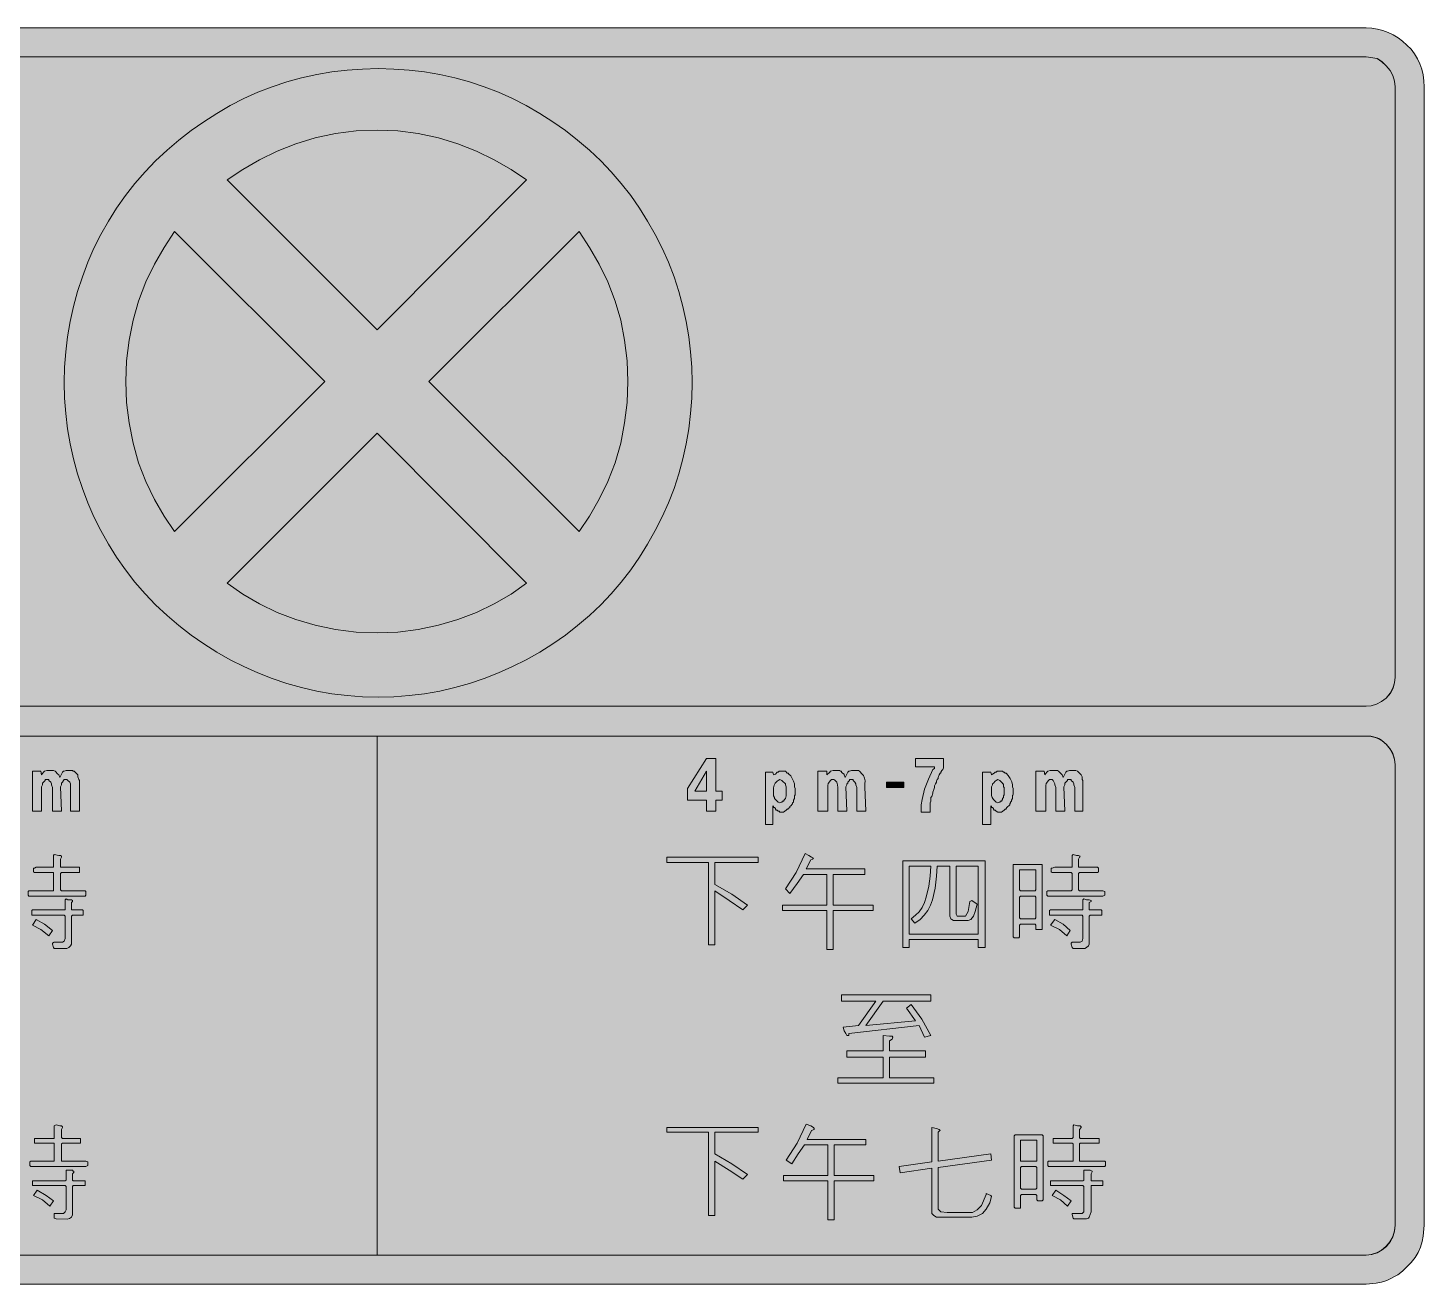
# Model space of a CAD drawing. Header units: metres. Extents: x 76 to 493, y 11 to 261.
# Drawn here: x 215.2 to 493, y 11 to 261 of the extents above; entities that cross this region are included whole.
import ezdxf

# ---------------------------------------------------------------- set-up
doc = ezdxf.new("R2010")
doc.units = ezdxf.units.M
for name, color, linetype, true_color in [('FILL_BLACK_000000', 7, 'Continuous', 0x000000), ('FILL_PINK_E1E1E1', 7, 'Continuous', 0xe1e1e1), ('FILL_WHITE_FFFFFF', 7, 'Continuous', 0xffffff), ('FILL_YELLOW_FFFF00', 7, 'Continuous', 0xffff00), ('STROKE_BLACK_000000', 7, 'Continuous', 0x000000)]:
    doc.layers.add(name, color=color, linetype=linetype, true_color=true_color)

msp = doc.modelspace()

# ---------------------------------------------------------------- hatches: boundary and pattern name
at = {"layer": 'FILL_BLACK_000000', "true_color": 0x000000}
h = msp.add_hatch(color=7, dxfattribs=at)
h.dxf.hatch_style = 1
h.paths.add_polyline_path([(76.79, 252.77), (77.15, 253.84), (77.63, 254.87), (78.22, 255.83), (78.92, 256.74), (79.74, 257.58), (80.58, 258.35), (81.49, 259.03), (82.45, 259.61), (83.48, 260.1), (84.55, 260.49), (85.66, 260.77), (86.82, 260.94), (88.02, 261), (481.5, 261), (482.64, 260.94), (483.75, 260.77), (484.84, 260.49), (485.89, 260.1), (486.89, 259.61), (487.85, 259.03), (488.76, 258.35), (489.6, 257.58), (490.42, 256.74), (491.12, 255.83), (491.71, 254.87), (492.19, 253.84), (492.55, 252.77), (492.81, 251.66), (492.97, 250.5), (493.02, 249.3), (493.02, 22.68), (492.86, 20.52), (492.64, 19.44), (492.3, 18.36), (491.83, 17.29), (491.22, 16.24), (490.48, 15.27), (489.6, 14.4), (488.75, 13.55), (487.82, 12.85), (485.64, 11.7), (484.56, 11.36), (483.5, 11.14), (481.5, 10.98), (88.02, 10.98), (85.86, 11.14), (84.78, 11.36), (83.7, 11.7), (81.59, 12.85), (80.61, 13.55), (79.74, 14.4), (78.86, 15.27), (78.12, 16.24), (77.51, 17.29), (77.04, 18.36), (76.7, 19.44), (76.48, 20.52), (76.32, 22.68), (76.32, 249.3), (76.37, 250.5), (76.53, 251.66), (76.79, 252.77)])
h.paths.add_polyline_path([(85.82, 119.72), (84.78, 119.22), (83.88, 118.44), (83.07, 117.46), (82.51, 116.44), (82.18, 115.38), (82.08, 114.3), (82.08, 22.68), (82.18, 21.5), (82.51, 20.41), (83.07, 19.41), (83.88, 18.54), (84.75, 17.8), (85.75, 17.23), (86.84, 16.87), (88.02, 16.74), (481.5, 16.74), (482.5, 16.84), (483.55, 17.17), (484.56, 17.73), (485.46, 18.54), (485.94, 18.98), (486.32, 19.46), (486.9, 20.52), (487.15, 21.6), (487.26, 22.68), (487.26, 114.3), (487.16, 115.38), (486.83, 116.44), (486.27, 117.46), (485.46, 118.44), (484.63, 119.2), (484.17, 119.5), (483.66, 119.7), (482.45, 120.01), (481.5, 120.06), (88.02, 120.06), (86.92, 119.98), (85.82, 119.72)], flags=16)
h.paths.add_polyline_path([(86.92, 255.14), (85.82, 254.81), (84.78, 254.25), (83.88, 253.44), (83.4, 253), (83.03, 252.52), (82.44, 251.46), (82.19, 250.38), (82.08, 249.3), (82.08, 131.76), (82.18, 130.68), (82.51, 129.62), (83.07, 128.6), (83.88, 127.62), (84.78, 126.91), (85.82, 126.4), (86.92, 126.1), (88.02, 126), (481.5, 126), (482.5, 126.1), (483.55, 126.4), (484.56, 126.91), (485.46, 127.62), (486.32, 128.61), (486.9, 129.6), (487.15, 130.68), (487.26, 131.76), (487.26, 249.3), (487.16, 250.4), (486.83, 251.5), (486.27, 252.54), (485.46, 253.44), (484.63, 254.29), (483.66, 254.88), (481.5, 255.24), (88.02, 255.24), (86.92, 255.14)], flags=16)
h = msp.add_hatch(color=7, dxfattribs=at)
h.dxf.hatch_style = 1
h.paths.add_polyline_path([(347.32, 187.34), (347.1, 184.27), (346.73, 181.22), (346.21, 178.2), (345.55, 175.21), (344.74, 172.27), (343.8, 169.36), (342.72, 166.5), (341.45, 163.69), (340.05, 160.94), (338.54, 158.26), (336.92, 155.65), (335.17, 153.13), (333.3, 150.7), (331.32, 148.38), (329.22, 146.16), (326.95, 144.05), (324.6, 142.05), (322.17, 140.16), (319.66, 138.4), (317.07, 136.76), (314.41, 135.25), (311.68, 133.88), (308.88, 132.66), (306.02, 131.52), (303.11, 130.53), (300.17, 129.7), (297.18, 129.01), (294.16, 128.48), (291.11, 128.1), (288.04, 127.88), (284.94, 127.8), (281.84, 127.88), (278.77, 128.1), (275.72, 128.48), (272.7, 129.01), (269.71, 129.7), (266.77, 130.53), (263.86, 131.52), (261, 132.66), (258.2, 133.88), (255.47, 135.25), (252.81, 136.76), (250.22, 138.4), (247.71, 140.16), (245.28, 142.05), (242.93, 144.05), (240.66, 146.16), (238.55, 148.38), (236.55, 150.7), (234.66, 153.13), (232.9, 155.65), (231.26, 158.26), (229.75, 160.94), (228.38, 163.69), (227.16, 166.5), (226.08, 169.36), (225.14, 172.27), (224.33, 175.21), (223.67, 178.2), (223.15, 181.22), (222.78, 184.27), (222.56, 187.34), (222.48, 190.44), (222.56, 193.48), (222.78, 196.51), (223.15, 199.53), (223.67, 202.54), (224.33, 205.54), (225.14, 208.51), (226.08, 211.46), (227.16, 214.38), (228.38, 217.18), (229.75, 219.91), (231.26, 222.56), (232.9, 225.13), (234.66, 227.62), (236.55, 230.02), (238.55, 232.33), (240.66, 234.54), (242.93, 236.65), (245.28, 238.65), (247.71, 240.55), (250.22, 242.32), (252.81, 243.99), (255.47, 245.53), (258.2, 246.94), (261, 248.22), (263.86, 249.3), (266.77, 250.24), (269.71, 251.05), (272.7, 251.71), (275.72, 252.23), (278.77, 252.6), (281.84, 252.82), (284.94, 252.9), (288.04, 252.82), (291.11, 252.6), (294.16, 252.23), (297.18, 251.71), (300.17, 251.05), (303.11, 250.24), (306.02, 249.3), (308.88, 248.22), (311.68, 246.94), (314.41, 245.53), (317.07, 243.99), (319.66, 242.32), (322.17, 240.55), (324.6, 238.65), (326.95, 236.65), (329.22, 234.54), (331.32, 232.33), (333.3, 230.02), (335.17, 227.62), (336.92, 225.13), (338.54, 222.56), (340.05, 219.91), (341.45, 217.18), (342.72, 214.38), (343.8, 211.46), (344.74, 208.51), (345.55, 205.54), (346.21, 202.54), (346.73, 199.53), (347.1, 196.51), (347.32, 193.48), (347.4, 190.44), (347.32, 187.34)])
h = msp.add_hatch(color=7, dxfattribs=at)
h.dxf.hatch_style = 1
h.paths.add_polyline_path([(482.5, 119.98), (483.55, 119.72), (484.56, 119.22), (485.46, 118.44), (486.27, 117.46), (486.83, 116.44), (487.16, 115.38), (487.26, 114.3), (487.26, 22.68), (487.16, 21.58), (486.83, 20.47), (486.27, 19.44), (485.46, 18.54), (484.56, 17.73), (483.55, 17.17), (482.5, 16.84), (481.5, 16.74), (284.76, 16.74), (284.76, 120.06), (481.5, 120.06), (482.5, 119.98)])
h = msp.add_hatch(color=7, dxfattribs=at)
h.dxf.hatch_style = 1
h.paths.add_polyline_path([(216.18, 113.04), (217.8, 113.04), (217.98, 112.32), (218.34, 112.86), (218.52, 113.04), (219.02, 113.18), (219.78, 113.22), (220.32, 113.22), (220.68, 113.04), (221.22, 112.5), (221.4, 112.32), (221.58, 111.78), (222.12, 112.86), (222.3, 113.04), (222.48, 113.04), (222.84, 113.22), (224.1, 113.22), (224.28, 113.04), (224.46, 113.04), (225.18, 112.32), (225.18, 111.96), (225.36, 111.42), (225.54, 111.24), (225.54, 105.12), (223.74, 105.12), (223.74, 110.52), (223.56, 110.88), (223.2, 111.24), (223.02, 111.42), (222.48, 111.42), (222.3, 111.24), (222.12, 110.88), (221.94, 110.7), (221.94, 110.34), (221.76, 109.98), (221.94, 105.12), (220.14, 105.12), (220.14, 109.8), (219.96, 110.34), (219.96, 110.52), (219.78, 110.88), (219.42, 111.24), (219.42, 111.42), (218.7, 111.42), (218.7, 111.24), (218.34, 110.88), (218.16, 110.7), (218.16, 110.34), (217.98, 109.98), (217.98, 105.12), (216.18, 105.12), (216.18, 113.04)])
h = msp.add_hatch(color=7, dxfattribs=at)
h.dxf.hatch_style = 1
h.paths.add_polyline_path([(226.62, 89.28), (226.8, 89.1), (226.8, 88.38), (226.62, 88.2), (215.46, 88.2), (215.28, 88.38), (215.28, 89.1), (215.46, 89.28), (220.32, 89.28), (220.32, 92.88), (216.54, 92.88), (216.36, 93.06), (216.36, 93.78), (216.54, 93.78), (216.9, 93.96), (220.32, 93.96), (220.32, 96.3), (220.5, 96.48), (221.4, 96.3), (221.76, 96.3), (221.94, 96.12), (221.94, 95.94), (221.76, 95.58), (221.76, 93.96), (225.54, 93.96), (225.54, 92.88), (221.94, 92.88), (221.76, 92.7), (221.76, 89.46), (221.94, 89.28), (226.62, 89.28)])
h = msp.add_hatch(color=7, dxfattribs=at)
h.dxf.hatch_style = 1
h.paths.add_polyline_path([(220.5, 77.76), (220.32, 77.94), (220.14, 78.66), (220.14, 78.84), (220.5, 79.02), (222.12, 79.02), (222.48, 79.2), (222.66, 79.74), (222.66, 84.24), (222.48, 84.42), (216, 84.42), (216, 85.32), (216.18, 85.5), (222.66, 85.5), (222.66, 87.48), (222.84, 87.66), (223.2, 87.48), (223.92, 87.48), (224.1, 87.3), (224.1, 87.12), (223.92, 86.94), (223.92, 85.5), (226.08, 85.5), (226.26, 85.32), (226.26, 84.42), (224.1, 84.42), (223.92, 84.24), (223.92, 78.66), (223.74, 78.3), (223.38, 77.94), (223.02, 77.76), (220.86, 77.76), (220.5, 77.76)])
h = msp.add_hatch(color=7, dxfattribs=at)
h.dxf.hatch_style = 1
h.paths.add_polyline_path([(216.18, 82.44), (216.9, 83.52), (218.52, 82.62), (220.14, 81.36), (219.42, 80.28), (217.8, 81.54), (216.18, 82.44)])
h = msp.add_hatch(color=7, dxfattribs=at)
h.dxf.hatch_style = 1
h.paths.add_polyline_path([(226.8, 35.46), (227.16, 35.28), (227.16, 34.56), (226.8, 34.38), (215.82, 34.38), (215.64, 34.56), (215.64, 35.28), (215.82, 35.46), (220.5, 35.46), (220.5, 39.06), (216.54, 39.06), (216.54, 39.96), (220.5, 39.96), (220.5, 42.48), (220.86, 42.66), (221.58, 42.48), (221.94, 42.48), (222.12, 42.3), (222.12, 42.12), (221.94, 41.76), (221.94, 40.14), (222.12, 39.96), (225.72, 39.96), (225.72, 39.06), (222.12, 39.06), (221.94, 38.88), (221.94, 35.46), (222.12, 35.46), (226.8, 35.46)])
h = msp.add_hatch(color=7, dxfattribs=at)
h.dxf.hatch_style = 1
h.paths.add_polyline_path([(224.1, 30.42), (224.1, 25.38), (224.1, 24.75), (223.9, 24.32), (223.53, 24.06), (223.04, 23.93), (220.86, 23.94), (220.5, 24.12), (220.5, 25.02), (222.3, 25.02), (222.66, 25.38), (222.84, 25.74), (222.84, 30.42), (222.66, 30.6), (216.18, 30.6), (216.18, 31.5), (222.66, 31.5), (222.84, 31.68), (222.84, 33.66), (224.1, 33.66), (224.28, 33.48), (224.46, 33.3), (224.1, 32.94), (224.1, 31.68), (224.28, 31.5), (226.62, 31.5), (226.62, 30.6), (224.28, 30.6), (224.1, 30.42)])
h = msp.add_hatch(color=7, dxfattribs=at)
h.dxf.hatch_style = 1
h.paths.add_polyline_path([(216.36, 28.62), (217.08, 29.7), (218.88, 28.62), (220.32, 27.54), (219.6, 26.46), (218.16, 27.72), (216.36, 28.62)])
at = {"layer": 'FILL_PINK_E1E1E1', "true_color": 0xe1e1e1}
h = msp.add_hatch(color=7, dxfattribs=at)
h.dxf.hatch_style = 1
h.paths.add_polyline_path([(284.76, 200.88), (254.88, 230.76), (257.98, 232.85), (261.32, 234.76), (264.85, 236.48), (268.56, 237.96), (272.43, 239.14), (276.46, 239.98), (280.58, 240.49), (284.76, 240.66), (288.83, 240.49), (292.91, 239.98), (296.91, 239.14), (300.78, 237.96), (304.49, 236.48), (308.03, 234.76), (311.36, 232.85), (314.46, 230.76), (284.76, 200.88)])
h = msp.add_hatch(color=7, dxfattribs=at)
h.dxf.hatch_style = 1
h.paths.add_polyline_path([(242.35, 163.84), (240.43, 167.17), (238.72, 170.71), (237.24, 174.42), (236.16, 178.37), (235.37, 182.38), (234.89, 186.47), (234.72, 190.62), (234.89, 194.77), (235.37, 198.83), (236.16, 202.8), (237.24, 206.64), (238.72, 210.43), (240.43, 213.97), (242.35, 217.32), (244.44, 220.5), (274.32, 190.62), (244.44, 160.74), (242.35, 163.84)])
h = msp.add_hatch(color=7, dxfattribs=at)
h.dxf.hatch_style = 1
h.paths.add_polyline_path([(324.9, 220.5), (326.99, 217.32), (328.9, 213.98), (330.62, 210.43), (332.1, 206.64), (333.18, 202.8), (333.97, 198.83), (334.45, 194.77), (334.62, 190.62), (334.45, 186.47), (333.97, 182.39), (333.18, 178.37), (332.1, 174.42), (330.62, 170.71), (328.9, 167.18), (326.99, 163.84), (324.9, 160.74), (295.02, 190.62), (324.9, 220.5)])
h = msp.add_hatch(color=7, dxfattribs=at)
h.dxf.hatch_style = 1
h.paths.add_polyline_path([(311.36, 148.29), (308.03, 146.34), (304.49, 144.66), (300.78, 143.28), (296.91, 142.1), (292.91, 141.25), (288.83, 140.75), (284.76, 140.58), (280.58, 140.75), (276.46, 141.25), (272.43, 142.1), (268.56, 143.28), (264.85, 144.66), (261.32, 146.34), (257.98, 148.29), (254.88, 150.48), (284.76, 180.36), (314.46, 150.48), (311.36, 148.29)])
at = {"layer": 'FILL_WHITE_FFFFFF', "true_color": 0xffffff}
h = msp.add_hatch(color=7, dxfattribs=at)
h.dxf.hatch_style = 1
h.paths.add_polyline_path([(284.76, 120.06), (284.76, 16.74), (88.02, 16.74), (86.92, 16.84), (85.82, 17.17), (84.78, 17.73), (83.88, 18.54), (83.07, 19.44), (82.51, 20.47), (82.18, 21.58), (82.08, 22.68), (82.08, 114.3), (82.18, 115.48), (82.51, 116.57), (83.07, 117.57), (83.88, 118.44), (84.75, 119.15), (85.75, 119.65), (86.84, 119.96), (88.02, 120.06), (284.76, 120.06)])
h = msp.add_hatch(color=7, dxfattribs=at)
h.dxf.hatch_style = 1
h.paths.add_polyline_path([(350.28, 115.56), (352.08, 115.56), (352.08, 109.08), (353.34, 109.08), (353.34, 107.28), (352.08, 107.28), (352.08, 105.12), (350.28, 105.12), (350.28, 107.28), (346.5, 107.28), (346.5, 109.62), (350.28, 115.56)])
h.paths.add_polyline_path([(350.28, 109.08), (350.28, 113.04), (347.94, 109.08), (350.28, 109.08)], flags=16)
h = msp.add_hatch(color=7, dxfattribs=at)
h.dxf.hatch_style = 1
h.paths.add_polyline_path([(391.86, 113.94), (391.86, 115.56), (397.44, 115.56), (397.44, 113.76), (397.26, 113.4), (397.08, 113.22), (396.9, 112.86), (396.9, 112.68), (396.72, 112.68), (396.54, 112.32), (396.36, 111.78), (396.36, 111.6), (396.18, 111.42), (396, 111.06), (396, 110.88), (395.82, 110.52), (395.64, 110.16), (395.64, 109.8), (395.46, 109.44), (395.28, 108.9), (395.28, 108.72), (395.1, 108), (394.92, 107.82), (394.92, 107.1), (394.74, 106.74), (394.74, 104.94), (392.94, 104.94), (392.94, 105.3), (392.98, 106.36), (393.13, 107.41), (393.66, 109.48), (394.41, 111.49), (395.28, 113.4), (395.64, 113.58), (395.64, 113.94), (391.86, 113.94)])
h = msp.add_hatch(color=7, dxfattribs=at)
h.dxf.hatch_style = 1
h.paths.add_polyline_path([(367.74, 108.18), (367.74, 107.64), (367.56, 107.28), (367.56, 106.92), (367.38, 106.74), (367.38, 106.56), (367.02, 106.2), (366.84, 106.02), (366.84, 105.84), (366.48, 105.66), (366.48, 105.48), (366.3, 105.48), (366.12, 105.3), (365.58, 104.94), (364.86, 104.94), (364.68, 105.12), (364.5, 105.12), (364.32, 105.3), (364.14, 105.3), (363.96, 105.48), (363.96, 105.66), (363.78, 105.84), (363.6, 105.84), (363.6, 106.02), (363.42, 106.2), (363.42, 102.42), (361.98, 102.42), (361.98, 112.86), (363.42, 112.86), (363.6, 112.32), (363.96, 112.5), (364.32, 112.86), (364.5, 112.86), (364.68, 113.04), (365.94, 113.04), (366.3, 112.68), (366.48, 112.68), (366.66, 112.5), (367.02, 112.14), (367.56, 111.06), (367.74, 110.52), (367.74, 109.98), (367.92, 109.62), (367.92, 108.54), (367.92, 108.36), (367.74, 108.18)])
h.paths.add_polyline_path([(365.4, 107.1), (365.58, 107.1), (365.76, 107.46), (365.94, 107.64), (366.09, 108.16), (366.12, 109.08), (366.12, 109.98), (365.94, 110.34), (365.94, 110.52), (365.4, 111.06), (365.22, 111.24), (364.86, 111.42), (364.5, 111.24), (364.32, 111.06), (363.95, 110.7), (363.71, 110.27), (363.6, 109.78), (363.6, 109.26), (363.6, 108.18), (363.78, 107.82), (363.78, 107.64), (364.32, 107.1), (364.5, 106.92), (364.86, 106.74), (365.22, 106.92), (365.4, 107.1)], flags=16)
h = msp.add_hatch(color=7, dxfattribs=at)
h.dxf.hatch_style = 1
h.paths.add_polyline_path([(372.42, 113.04), (374.22, 113.04), (374.22, 112.32), (374.76, 112.86), (374.94, 113.04), (375.48, 113.22), (376.74, 113.22), (376.92, 113.04), (377.1, 113.04), (377.1, 112.86), (377.28, 112.68), (377.64, 112.5), (377.64, 112.32), (377.82, 111.78), (378.36, 112.86), (378.54, 113.04), (378.72, 113.04), (379.08, 113.22), (380.52, 113.22), (380.7, 113.04), (380.88, 112.86), (381.06, 112.68), (381.47, 112.22), (381.71, 111.7), (381.79, 111.13), (381.78, 110.52), (381.78, 109.98), (381.96, 105.12), (380.16, 105.12), (380.16, 109.8), (379.98, 110.34), (379.98, 110.52), (379.8, 110.88), (379.44, 111.24), (379.44, 111.42), (378.72, 111.42), (378.72, 111.24), (378.36, 110.88), (378.36, 110.7), (378.18, 110.52), (378.18, 110.34), (378, 109.98), (378.18, 105.12), (376.38, 105.12), (376.38, 109.8), (376.33, 110.32), (376.16, 110.88), (375.82, 111.3), (375.59, 111.41), (375.3, 111.42), (375.12, 111.42), (374.94, 111.24), (374.47, 110.6), (374.38, 110.22), (374.4, 109.8), (374.4, 105.12), (372.42, 105.12), (372.42, 113.04)])
h = msp.add_hatch(color=7, dxfattribs=at)
h.dxf.hatch_style = 1
h.paths.add_polyline_path([(407.52, 112.68), (407.7, 112.86), (407.88, 112.86), (408.06, 113.04), (409.14, 113.04), (409.32, 112.86), (409.5, 112.86), (409.68, 112.68), (409.86, 112.68), (410.3, 112.22), (410.68, 111.61), (410.97, 110.96), (411.12, 110.34), (411.12, 109.98), (411.3, 109.62), (411.3, 109.26), (411.3, 108.5), (411.22, 108.28), (411.14, 108.2), (411.12, 107.82), (411.12, 107.64), (410.94, 107.28), (410.94, 107.1), (410.76, 106.92), (410.76, 106.74), (410.58, 106.56), (410.58, 106.38), (410.4, 106.2), (410.22, 106.02), (410.04, 105.84), (409.86, 105.66), (409.86, 105.48), (409.68, 105.48), (409.5, 105.3), (408.96, 104.94), (408.24, 104.94), (407.88, 105.12), (407.7, 105.3), (407.52, 105.3), (407.34, 105.48), (407.34, 105.66), (407.16, 105.84), (406.98, 105.84), (406.98, 106.02), (406.8, 106.2), (406.8, 102.42), (405.18, 102.42), (405.18, 112.86), (406.8, 112.86), (406.98, 112.32), (407.16, 112.5), (407.52, 112.68)])
h.paths.add_polyline_path([(408.78, 107.1), (408.96, 107.1), (409.14, 107.46), (409.14, 107.64), (409.32, 107.82), (409.32, 108.18), (409.5, 108.36), (409.5, 109.8), (409.32, 109.98), (409.32, 110.52), (409.14, 110.52), (409.14, 110.7), (408.78, 111.06), (408.6, 111.24), (408.24, 111.42), (407.88, 111.24), (407.7, 111.06), (407.34, 110.7), (407.16, 110.52), (407.16, 110.34), (406.98, 109.98), (406.98, 108.72), (406.99, 108.25), (407.11, 107.81), (407.36, 107.42), (407.7, 107.1), (407.88, 106.92), (408.24, 106.74), (408.6, 106.92), (408.78, 107.1)], flags=16)
h = msp.add_hatch(color=7, dxfattribs=at)
h.dxf.hatch_style = 1
h.paths.add_polyline_path([(415.8, 113.04), (417.42, 113.04), (417.6, 112.32), (417.96, 112.86), (418.14, 113.04), (418.64, 113.19), (419.4, 113.22), (420.12, 113.22), (420.3, 113.04), (421.02, 112.32), (421.2, 111.78), (421.74, 112.86), (421.92, 113.04), (422.1, 113.04), (422.46, 113.22), (423.72, 113.22), (424.08, 113.04), (424.26, 112.86), (424.8, 112.32), (424.98, 111.96), (424.98, 111.42), (425.16, 111.24), (425.16, 105.12), (423.54, 105.12), (423.54, 109.8), (423.36, 110.34), (423.36, 110.52), (423.18, 110.88), (422.82, 111.24), (422.82, 111.42), (422.1, 111.42), (422.1, 111.24), (421.74, 110.88), (421.56, 110.7), (421.56, 110.34), (421.38, 109.98), (421.56, 105.12), (419.76, 105.12), (419.76, 109.8), (419.58, 110.34), (419.58, 110.52), (419.22, 111.24), (419.04, 111.42), (418.5, 111.42), (418.32, 111.24), (417.85, 110.6), (417.76, 110.22), (417.78, 109.8), (417.78, 105.12), (415.8, 105.12), (415.8, 113.04)])
h = msp.add_hatch(color=7, dxfattribs=at)
h.dxf.hatch_style = 1
h.paths.add_polyline_path([(389.52, 110.88), (389.52, 109.8), (386.1, 109.8), (386.1, 110.88), (389.52, 110.88)])
h = msp.add_hatch(color=7, dxfattribs=at)
h.dxf.hatch_style = 1
h.paths.add_polyline_path([(342.36, 94.86), (342.36, 95.94), (360.54, 95.94), (360.54, 94.86), (351.9, 94.86), (351.9, 90.54), (355.32, 88.56), (358.38, 86.4), (357.48, 85.5), (354.78, 87.3), (351.9, 89.28), (351.9, 78.48), (350.64, 78.48), (350.64, 94.86), (342.36, 94.86)])
h = msp.add_hatch(color=7, dxfattribs=at)
h.dxf.hatch_style = 1
h.paths.add_polyline_path([(365.4, 85.32), (365.4, 86.4), (374.22, 86.4), (374.22, 92.52), (369.54, 92.52), (368.28, 90.72), (366.84, 88.74), (365.94, 89.64), (368.1, 92.88), (369.9, 96.66), (370.62, 96.3), (371.16, 95.94), (371.52, 95.76), (371.34, 95.58), (370.98, 95.4), (370.08, 93.6), (381.78, 93.6), (381.78, 92.52), (375.48, 92.52), (375.48, 86.4), (383.4, 86.4), (383.4, 85.32), (375.48, 85.32), (375.48, 77.58), (374.22, 77.58), (374.22, 85.32), (365.4, 85.32)])
h = msp.add_hatch(color=7, dxfattribs=at)
h.dxf.hatch_style = 1
h.paths.add_polyline_path([(390.6, 77.94), (389.34, 77.94), (389.34, 95.22), (405.72, 95.22), (405.72, 77.94), (404.28, 77.94), (404.28, 79.56), (390.6, 79.56), (390.6, 77.94)])
h.paths.add_polyline_path([(396, 92.16), (395.75, 89.81), (395.21, 87.49), (394.8, 86.38), (394.26, 85.34), (393.59, 84.38), (392.76, 83.52), (391.68, 82.8), (390.96, 83.7), (391.86, 84.42), (392.55, 85.08), (393.13, 85.93), (393.61, 86.91), (393.99, 87.98), (394.5, 90.18), (394.74, 92.16), (394.92, 94.14), (390.6, 94.14), (390.6, 80.64), (404.28, 80.64), (404.28, 94.14), (399.96, 94.14), (399.96, 84.6), (400.14, 84.24), (401.76, 84.24), (402.3, 85.14), (402.66, 87.12), (403.02, 87.3), (403.92, 86.76), (404.1, 86.58), (403.74, 85.14), (403.38, 84.24), (402.84, 83.52), (402.3, 83.34), (399.42, 83.34), (399.06, 83.52), (398.88, 83.7), (398.7, 84.24), (398.7, 94.14), (396.18, 94.14), (396, 92.16)], flags=16)
h = msp.add_hatch(color=7, dxfattribs=at)
h.dxf.hatch_style = 1
h.paths.add_polyline_path([(415.8, 81.54), (415.8, 82.44), (415.62, 82.62), (412.74, 82.62), (412.56, 82.44), (412.56, 80.1), (412.38, 79.92), (411.48, 79.92), (411.3, 80.1), (411.3, 94.5), (417.06, 94.5), (417.06, 81.54), (415.8, 81.54)])
h.paths.add_polyline_path([(412.74, 88.2), (412.56, 88.02), (412.56, 83.88), (412.74, 83.7), (415.62, 83.7), (415.8, 83.88), (415.8, 88.02), (415.62, 88.2), (412.74, 88.2)], flags=16)
h.paths.add_polyline_path([(415.8, 89.46), (415.8, 93.42), (412.56, 93.42), (412.56, 89.46), (412.74, 89.28), (415.62, 89.28), (415.8, 89.46)], flags=16)
h = msp.add_hatch(color=7, dxfattribs=at)
h.dxf.hatch_style = 1
h.paths.add_polyline_path([(429.12, 89.28), (429.48, 89.1), (429.48, 88.38), (429.12, 88.2), (418.14, 88.2), (417.96, 88.38), (417.96, 89.1), (418.14, 89.28), (422.82, 89.28), (423, 89.46), (423, 92.7), (422.82, 92.88), (419.04, 92.88), (418.86, 93.06), (418.86, 93.78), (419.04, 93.78), (419.58, 93.96), (423, 93.96), (423, 96.3), (423.18, 96.48), (423.9, 96.3), (424.26, 96.3), (424.62, 96.12), (424.44, 95.94), (424.26, 95.58), (424.26, 93.96), (428.04, 93.96), (428.22, 93.78), (428.22, 93.06), (428.04, 92.88), (424.44, 92.88), (424.26, 92.7), (424.26, 89.46), (424.44, 89.28), (429.12, 89.28)])
h = msp.add_hatch(color=7, dxfattribs=at)
h.dxf.hatch_style = 1
h.paths.add_polyline_path([(423.18, 77.76), (423, 77.94), (422.82, 78.66), (422.82, 78.84), (423, 79.02), (424.62, 79.02), (424.98, 79.2), (425.16, 79.74), (425.16, 84.24), (424.98, 84.42), (418.5, 84.42), (418.5, 85.32), (418.68, 85.5), (425.16, 85.5), (425.16, 87.48), (425.34, 87.66), (425.88, 87.48), (426.42, 87.48), (426.78, 87.3), (426.78, 87.12), (426.42, 86.94), (426.42, 85.5), (428.76, 85.5), (428.94, 85.32), (428.94, 84.42), (426.6, 84.42), (426.42, 84.24), (426.42, 78.66), (426.24, 78.3), (425.88, 77.94), (425.52, 77.76), (423.54, 77.76), (423.18, 77.76)])
h = msp.add_hatch(color=7, dxfattribs=at)
h.dxf.hatch_style = 1
h.paths.add_polyline_path([(418.68, 82.44), (419.58, 83.52), (421.2, 82.62), (422.64, 81.36), (421.92, 80.28), (420.48, 81.54), (418.68, 82.44)])
h = msp.add_hatch(color=7, dxfattribs=at)
h.dxf.hatch_style = 1
h.paths.add_polyline_path([(378.54, 60.84), (378.54, 60.48), (378.18, 60.48), (378, 60.84), (377.64, 61.38), (377.46, 62.1), (380.52, 62.46), (383.94, 67.32), (377.1, 67.32), (377.1, 68.58), (394.92, 68.58), (394.92, 67.32), (385.38, 67.32), (381.96, 62.46), (391.86, 63.36), (390.06, 65.88), (390.96, 66.6), (393.12, 63.72), (394.92, 60.48), (393.66, 60.12), (392.58, 62.46), (378.54, 60.84)])
h = msp.add_hatch(color=7, dxfattribs=at)
h.dxf.hatch_style = 1
h.paths.add_polyline_path([(376.38, 52.02), (385.38, 52.02), (385.38, 56.16), (378.18, 56.16), (378.18, 57.42), (385.38, 57.42), (385.38, 60.48), (386.64, 60.3), (387.18, 60.3), (387.36, 60.12), (387.18, 59.76), (386.64, 59.4), (386.64, 57.42), (393.84, 57.42), (393.84, 56.16), (386.64, 56.16), (386.64, 52.02), (395.46, 52.02), (395.46, 50.94), (376.38, 50.94), (376.38, 52.02)])
h = msp.add_hatch(color=7, dxfattribs=at)
h.dxf.hatch_style = 1
h.paths.add_polyline_path([(350.64, 41.22), (342.36, 41.22), (342.36, 42.12), (360.54, 42.12), (360.54, 41.22), (351.9, 41.22), (351.9, 36.9), (355.32, 34.92), (358.38, 32.76), (357.48, 31.86), (354.78, 33.66), (351.9, 35.46), (351.9, 24.66), (350.64, 24.66), (350.64, 41.22)])
h = msp.add_hatch(color=7, dxfattribs=at)
h.dxf.hatch_style = 1
h.paths.add_polyline_path([(374.4, 32.58), (374.4, 38.7), (369.72, 38.7), (368.46, 36.9), (367.2, 34.92), (366.12, 35.64), (368.28, 39.06), (370.08, 42.84), (370.98, 42.48), (371.52, 42.12), (371.7, 41.94), (371.7, 41.76), (371.16, 41.58), (370.26, 39.78), (381.96, 39.78), (381.96, 38.7), (375.66, 38.7), (375.66, 32.58), (383.58, 32.58), (383.58, 31.5), (375.66, 31.5), (375.66, 23.76), (374.4, 23.76), (374.4, 31.5), (365.58, 31.5), (365.58, 32.58), (374.4, 32.58)])
h = msp.add_hatch(color=7, dxfattribs=at)
h.dxf.hatch_style = 1
h.paths.add_polyline_path([(396.54, 24.3), (396, 24.3), (395.46, 24.66), (395.1, 25.02), (395.1, 34.02), (388.8, 33.12), (388.62, 34.38), (395.1, 35.28), (395.1, 42.12), (396, 41.94), (396.54, 41.76), (396.72, 41.58), (396.54, 41.4), (396.36, 41.22), (396.36, 35.46), (406.8, 36.9), (406.98, 35.64), (396.36, 34.2), (396.36, 25.92), (396.9, 25.38), (398.16, 25.2), (403.2, 25.2), (404.1, 25.74), (405, 26.64), (405.9, 28.8), (405.9, 28.98), (406.8, 28.62), (406.98, 28.44), (406.62, 27.18), (405.9, 25.92), (405.18, 25.02), (404.1, 24.48), (403.02, 24.3), (396.54, 24.3)])
h = msp.add_hatch(color=7, dxfattribs=at)
h.dxf.hatch_style = 1
h.paths.add_polyline_path([(418.14, 34.56), (418.14, 35.28), (418.32, 35.46), (423.18, 35.46), (423.18, 38.88), (423, 39.06), (419.22, 39.06), (419.22, 39.96), (423, 39.96), (423.18, 40.14), (423.18, 42.48), (423.36, 42.66), (424.08, 42.48), (424.62, 42.48), (424.8, 42.3), (424.8, 42.12), (424.44, 41.76), (424.44, 40.14), (424.62, 39.96), (428.4, 39.96), (428.4, 39.06), (424.62, 39.06), (424.44, 38.88), (424.44, 35.46), (429.48, 35.46), (429.66, 35.28), (429.66, 34.56), (429.48, 34.38), (418.32, 34.38), (418.14, 34.56)])
h = msp.add_hatch(color=7, dxfattribs=at)
h.dxf.hatch_style = 1
h.paths.add_polyline_path([(417.24, 40.5), (417.24, 27.72), (417.06, 27.54), (416.16, 27.54), (415.98, 27.72), (415.98, 28.62), (415.8, 28.8), (412.92, 28.8), (412.74, 28.62), (412.74, 26.1), (411.66, 26.1), (411.48, 26.28), (411.48, 40.5), (411.66, 40.68), (417.06, 40.68), (417.24, 40.5)])
h.paths.add_polyline_path([(415.8, 29.88), (415.98, 30.06), (415.98, 34.2), (415.8, 34.38), (412.92, 34.38), (412.74, 34.2), (412.74, 30.06), (412.92, 29.88), (415.8, 29.88)], flags=16)
h.paths.add_polyline_path([(412.74, 39.6), (412.74, 35.46), (415.98, 35.46), (415.98, 39.6), (412.74, 39.6)], flags=16)
h = msp.add_hatch(color=7, dxfattribs=at)
h.dxf.hatch_style = 1
h.paths.add_polyline_path([(425.34, 25.74), (425.34, 30.42), (425.16, 30.6), (418.68, 30.6), (418.68, 31.5), (425.16, 31.5), (425.34, 31.68), (425.34, 33.66), (426.6, 33.66), (426.96, 33.48), (426.96, 33.3), (426.78, 32.94), (426.78, 31.5), (429.12, 31.5), (429.12, 30.6), (426.78, 30.6), (426.78, 25.38), (426.42, 24.3), (426.24, 24.12), (425.88, 23.94), (423.36, 23.94), (423.18, 24.12), (423, 24.84), (423, 25.02), (424.98, 25.02), (425.34, 25.38), (425.34, 25.74)])
h = msp.add_hatch(color=7, dxfattribs=at)
h.dxf.hatch_style = 1
h.paths.add_polyline_path([(419.04, 28.62), (419.76, 29.7), (421.38, 28.62), (422.82, 27.54), (422.1, 26.46), (420.66, 27.72), (419.04, 28.62)])
at = {"layer": 'FILL_YELLOW_FFFF00', "true_color": 0xffff00}
h = msp.add_hatch(color=7, dxfattribs=at)
h.dxf.hatch_style = 1
h.paths.add_polyline_path([(483.66, 254.88), (484.63, 254.23), (485.46, 253.44), (486.27, 252.54), (486.83, 251.5), (487.16, 250.4), (487.26, 249.3), (487.26, 131.76), (487.16, 130.68), (486.83, 129.62), (486.27, 128.6), (485.46, 127.62), (484.56, 126.91), (483.55, 126.4), (482.5, 126.1), (481.5, 126), (88.02, 126), (86.84, 126.1), (85.75, 126.4), (84.75, 126.91), (83.88, 127.62), (83.07, 128.52), (82.51, 129.55), (82.18, 130.66), (82.08, 131.76), (82.08, 249.3), (82.19, 250.38), (82.44, 251.46), (83.03, 252.52), (83.4, 253), (83.88, 253.44), (84.78, 254.25), (85.82, 254.81), (86.92, 255.14), (88.02, 255.24), (481.5, 255.24), (483.66, 254.88)])

# ---------------------------------------------------------------- linework, layer by layer
at = {"layer": 'FILL_BLACK_000000', "lineweight": 0, "true_color": 0x000000}
for points in [[(88.02, 261), (481.5, 261), (482.64, 260.94), (483.75, 260.77), (484.84, 260.49), (485.89, 260.1), (486.89, 259.61), (487.85, 259.03), (488.76, 258.35), (489.6, 257.58), (490.42, 256.74), (491.12, 255.83), (491.71, 254.87), (492.19, 253.84), (492.55, 252.77), (492.81, 251.66), (492.97, 250.5), (493.02, 249.3), (493.02, 22.68), (492.86, 20.52), (492.64, 19.44), (492.3, 18.36), (491.83, 17.29), (491.22, 16.24), (490.48, 15.27), (489.6, 14.4), (488.75, 13.55), (487.82, 12.85), (485.64, 11.7), (484.56, 11.36), (483.5, 11.14), (481.5, 10.98), (88.02, 10.98)], [(88.02, 126), (481.5, 126), (482.5, 126.1), (483.55, 126.4), (484.56, 126.91), (485.46, 127.62), (486.32, 128.61), (486.9, 129.6), (487.15, 130.68), (487.26, 131.76), (487.26, 249.3), (487.16, 250.4), (486.83, 251.5), (486.27, 252.54), (485.46, 253.44), (484.63, 254.29), (483.66, 254.88), (481.5, 255.24), (88.02, 255.24)], [(88.02, 16.74), (481.5, 16.74), (482.5, 16.84), (483.55, 17.17), (484.56, 17.73), (485.46, 18.54), (485.94, 18.98), (486.32, 19.46), (486.9, 20.52), (487.15, 21.6), (487.26, 22.68), (487.26, 114.3), (487.16, 115.38), (486.83, 116.44), (486.27, 117.46), (485.46, 118.44), (484.63, 119.2), (484.17, 119.5), (483.66, 119.7), (482.45, 120.01), (481.5, 120.06), (88.02, 120.06)]]:
    msp.add_lwpolyline(points, dxfattribs=at)
for points in [[(347.32, 187.34), (347.1, 184.27), (346.73, 181.22), (346.21, 178.2), (345.55, 175.21), (344.74, 172.27), (343.8, 169.36), (342.72, 166.5), (341.45, 163.69), (340.05, 160.94), (338.54, 158.26), (336.92, 155.65), (335.17, 153.13), (333.3, 150.7), (331.32, 148.38), (329.22, 146.16), (326.95, 144.05), (324.6, 142.05), (322.17, 140.16), (319.66, 138.4), (317.07, 136.76), (314.41, 135.25), (311.68, 133.88), (308.88, 132.66), (306.02, 131.52), (303.11, 130.53), (300.17, 129.7), (297.18, 129.01), (294.16, 128.48), (291.11, 128.1), (288.04, 127.88), (284.94, 127.8), (281.84, 127.88), (278.77, 128.1), (275.72, 128.48), (272.7, 129.01), (269.71, 129.7), (266.77, 130.53), (263.86, 131.52), (261, 132.66), (258.2, 133.88), (255.47, 135.25), (252.81, 136.76), (250.22, 138.4), (247.71, 140.16), (245.28, 142.05), (242.93, 144.05), (240.66, 146.16), (238.55, 148.38), (236.55, 150.7), (234.66, 153.13), (232.9, 155.65), (231.26, 158.26), (229.75, 160.94), (228.38, 163.69), (227.16, 166.5), (226.08, 169.36), (225.14, 172.27), (224.33, 175.21), (223.67, 178.2), (223.15, 181.22), (222.78, 184.27), (222.56, 187.34), (222.48, 190.44), (222.56, 193.48), (222.78, 196.51), (223.15, 199.53), (223.67, 202.54), (224.33, 205.54), (225.14, 208.51), (226.08, 211.46), (227.16, 214.38), (228.38, 217.18), (229.75, 219.91), (231.26, 222.56), (232.9, 225.13), (234.66, 227.62), (236.55, 230.02), (238.55, 232.33), (240.66, 234.54), (242.93, 236.65), (245.28, 238.65), (247.71, 240.55), (250.22, 242.32), (252.81, 243.99), (255.47, 245.53), (258.2, 246.94), (261, 248.22), (263.86, 249.3), (266.77, 250.24), (269.71, 251.05), (272.7, 251.71), (275.72, 252.23), (278.77, 252.6), (281.84, 252.82), (284.94, 252.9), (288.04, 252.82), (291.11, 252.6), (294.16, 252.23), (297.18, 251.71), (300.17, 251.05), (303.11, 250.24), (306.02, 249.3), (308.88, 248.22), (311.68, 246.94), (314.41, 245.53), (317.07, 243.99), (319.66, 242.32), (322.17, 240.55), (324.6, 238.65), (326.95, 236.65), (329.22, 234.54), (331.32, 232.33), (333.3, 230.02), (335.17, 227.62), (336.92, 225.13), (338.54, 222.56), (340.05, 219.91), (341.45, 217.18), (342.72, 214.38), (343.8, 211.46), (344.74, 208.51), (345.55, 205.54), (346.21, 202.54), (346.73, 199.53), (347.1, 196.51), (347.32, 193.48), (347.4, 190.44)], [(482.5, 119.98), (483.55, 119.72), (484.56, 119.22), (485.46, 118.44), (486.27, 117.46), (486.83, 116.44), (487.16, 115.38), (487.26, 114.3), (487.26, 22.68), (487.16, 21.58), (486.83, 20.47), (486.27, 19.44), (485.46, 18.54), (484.56, 17.73), (483.55, 17.17), (482.5, 16.84), (481.5, 16.74), (284.76, 16.74), (284.76, 120.06), (481.5, 120.06)], [(216.18, 113.04), (217.8, 113.04), (217.98, 112.32), (218.34, 112.86), (218.52, 113.04), (219.02, 113.18), (219.78, 113.22), (220.32, 113.22), (220.68, 113.04), (221.22, 112.5), (221.4, 112.32), (221.58, 111.78), (222.12, 112.86), (222.3, 113.04), (222.48, 113.04), (222.84, 113.22), (224.1, 113.22), (224.28, 113.04), (224.46, 113.04), (225.18, 112.32), (225.18, 111.96), (225.36, 111.42), (225.54, 111.24), (225.54, 105.12), (223.74, 105.12), (223.74, 110.52), (223.56, 110.88), (223.2, 111.24), (223.02, 111.42), (222.48, 111.42), (222.3, 111.24), (222.12, 110.88), (221.94, 110.7), (221.94, 110.34), (221.76, 109.98), (221.94, 105.12), (220.14, 105.12), (220.14, 109.8), (219.96, 110.34), (219.96, 110.52), (219.78, 110.88), (219.42, 111.24), (219.42, 111.42), (218.7, 111.42), (218.7, 111.24), (218.34, 110.88), (218.16, 110.7), (218.16, 110.34), (217.98, 109.98), (217.98, 105.12), (216.18, 105.12)], [(226.62, 89.28), (226.8, 89.1), (226.8, 88.38), (226.62, 88.2), (215.46, 88.2), (215.28, 88.38), (215.28, 89.1), (215.46, 89.28), (220.32, 89.28), (220.32, 92.88), (216.54, 92.88), (216.36, 93.06), (216.36, 93.78), (216.54, 93.78), (216.9, 93.96), (220.32, 93.96), (220.32, 96.3), (220.5, 96.48), (221.4, 96.3), (221.76, 96.3), (221.94, 96.12), (221.94, 95.94), (221.76, 95.58), (221.76, 93.96), (225.54, 93.96), (225.54, 92.88), (221.94, 92.88), (221.76, 92.7), (221.76, 89.46), (221.94, 89.28)], [(220.5, 77.76), (220.32, 77.94), (220.14, 78.66), (220.14, 78.84), (220.5, 79.02), (222.12, 79.02), (222.48, 79.2), (222.66, 79.74), (222.66, 84.24), (222.48, 84.42), (216, 84.42), (216, 85.32), (216.18, 85.5), (222.66, 85.5), (222.66, 87.48), (222.84, 87.66), (223.2, 87.48), (223.92, 87.48), (224.1, 87.3), (224.1, 87.12), (223.92, 86.94), (223.92, 85.5), (226.08, 85.5), (226.26, 85.32), (226.26, 84.42), (224.1, 84.42), (223.92, 84.24), (223.92, 78.66), (223.74, 78.3), (223.38, 77.94), (223.02, 77.76), (220.86, 77.76)], [(216.18, 82.44), (216.9, 83.52), (218.52, 82.62), (220.14, 81.36), (219.42, 80.28), (217.8, 81.54)], [(226.8, 35.46), (227.16, 35.28), (227.16, 34.56), (226.8, 34.38), (215.82, 34.38), (215.64, 34.56), (215.64, 35.28), (215.82, 35.46), (220.5, 35.46), (220.5, 39.06), (216.54, 39.06), (216.54, 39.96), (220.5, 39.96), (220.5, 42.48), (220.86, 42.66), (221.58, 42.48), (221.94, 42.48), (222.12, 42.3), (222.12, 42.12), (221.94, 41.76), (221.94, 40.14), (222.12, 39.96), (225.72, 39.96), (225.72, 39.06), (222.12, 39.06), (221.94, 38.88), (221.94, 35.46), (222.12, 35.46)], [(224.1, 30.42), (224.1, 25.38), (224.1, 24.75), (223.9, 24.32), (223.53, 24.06), (223.04, 23.93), (220.86, 23.94), (220.5, 24.12), (220.5, 25.02), (222.3, 25.02), (222.66, 25.38), (222.84, 25.74), (222.84, 30.42), (222.66, 30.6), (216.18, 30.6), (216.18, 31.5), (222.66, 31.5), (222.84, 31.68), (222.84, 33.66), (224.1, 33.66), (224.28, 33.48), (224.46, 33.3), (224.1, 32.94), (224.1, 31.68), (224.28, 31.5), (226.62, 31.5), (226.62, 30.6), (224.28, 30.6)], [(216.36, 28.62), (217.08, 29.7), (218.88, 28.62), (220.32, 27.54), (219.6, 26.46), (218.16, 27.72)]]:
    msp.add_lwpolyline(points, close=True, dxfattribs=at)
at = {"layer": 'FILL_PINK_E1E1E1', "lineweight": 0, "true_color": 0xe1e1e1}
for points in [[(284.76, 200.88), (254.88, 230.76), (257.98, 232.85), (261.32, 234.76), (264.85, 236.48), (268.56, 237.96), (272.43, 239.14), (276.46, 239.98), (280.58, 240.49), (284.76, 240.66), (288.83, 240.49), (292.91, 239.98), (296.91, 239.14), (300.78, 237.96), (304.49, 236.48), (308.03, 234.76), (311.36, 232.85), (314.46, 230.76)], [(242.35, 163.84), (240.43, 167.17), (238.72, 170.71), (237.24, 174.42), (236.16, 178.37), (235.37, 182.38), (234.89, 186.47), (234.72, 190.62), (234.89, 194.77), (235.37, 198.83), (236.16, 202.8), (237.24, 206.64), (238.72, 210.43), (240.43, 213.97), (242.35, 217.32), (244.44, 220.5), (274.32, 190.62), (244.44, 160.74)], [(324.9, 220.5), (326.99, 217.32), (328.9, 213.98), (330.62, 210.43), (332.1, 206.64), (333.18, 202.8), (333.97, 198.83), (334.45, 194.77), (334.62, 190.62), (334.45, 186.47), (333.97, 182.39), (333.18, 178.37), (332.1, 174.42), (330.62, 170.71), (328.9, 167.18), (326.99, 163.84), (324.9, 160.74), (295.02, 190.62)], [(311.36, 148.29), (308.03, 146.34), (304.49, 144.66), (300.78, 143.28), (296.91, 142.1), (292.91, 141.25), (288.83, 140.75), (284.76, 140.58), (280.58, 140.75), (276.46, 141.25), (272.43, 142.1), (268.56, 143.28), (264.85, 144.66), (261.32, 146.34), (257.98, 148.29), (254.88, 150.48), (284.76, 180.36), (314.46, 150.48)]]:
    msp.add_lwpolyline(points, close=True, dxfattribs=at)
at = {"layer": 'FILL_WHITE_FFFFFF', "lineweight": 0, "true_color": 0xffffff}
for points in [[(284.76, 120.06), (284.76, 16.74), (88.02, 16.74), (86.92, 16.84), (85.82, 17.17), (84.78, 17.73), (83.88, 18.54), (83.07, 19.44), (82.51, 20.47), (82.18, 21.58), (82.08, 22.68), (82.08, 114.3), (82.18, 115.48), (82.51, 116.57), (83.07, 117.57), (83.88, 118.44), (84.75, 119.15), (85.75, 119.65), (86.84, 119.96), (88.02, 120.06)], [(350.28, 115.56), (352.08, 115.56), (352.08, 109.08), (353.34, 109.08), (353.34, 107.28), (352.08, 107.28), (352.08, 105.12), (350.28, 105.12), (350.28, 107.28), (346.5, 107.28), (346.5, 109.62)], [(391.86, 113.94), (391.86, 115.56), (397.44, 115.56), (397.44, 113.76), (397.26, 113.4), (397.08, 113.22), (396.9, 112.86), (396.9, 112.68), (396.72, 112.68), (396.54, 112.32), (396.36, 111.78), (396.36, 111.6), (396.18, 111.42), (396, 111.06), (396, 110.88), (395.82, 110.52), (395.64, 110.16), (395.64, 109.8), (395.46, 109.44), (395.28, 108.9), (395.28, 108.72), (395.1, 108), (394.92, 107.82), (394.92, 107.1), (394.74, 106.74), (394.74, 104.94), (392.94, 104.94), (392.94, 105.3), (392.98, 106.36), (393.13, 107.41), (393.66, 109.48), (394.41, 111.49), (395.28, 113.4), (395.64, 113.58), (395.64, 113.94)], [(350.28, 109.08), (350.28, 113.04), (347.94, 109.08)], [(367.74, 108.18), (367.74, 107.64), (367.56, 107.28), (367.56, 106.92), (367.38, 106.74), (367.38, 106.56), (367.02, 106.2), (366.84, 106.02), (366.84, 105.84), (366.48, 105.66), (366.48, 105.48), (366.3, 105.48), (366.12, 105.3), (365.58, 104.94), (364.86, 104.94), (364.68, 105.12), (364.5, 105.12), (364.32, 105.3), (364.14, 105.3), (363.96, 105.48), (363.96, 105.66), (363.78, 105.84), (363.6, 105.84), (363.6, 106.02), (363.42, 106.2), (363.42, 102.42), (361.98, 102.42), (361.98, 112.86), (363.42, 112.86), (363.6, 112.32), (363.96, 112.5), (364.32, 112.86), (364.5, 112.86), (364.68, 113.04), (365.94, 113.04), (366.3, 112.68), (366.48, 112.68), (366.66, 112.5), (367.02, 112.14), (367.56, 111.06), (367.74, 110.52), (367.74, 109.98), (367.92, 109.62), (367.92, 108.54), (367.92, 108.36)], [(365.4, 107.1), (365.58, 107.1), (365.76, 107.46), (365.94, 107.64), (366.09, 108.16), (366.12, 109.08), (366.12, 109.98), (365.94, 110.34), (365.94, 110.52), (365.4, 111.06), (365.22, 111.24), (364.86, 111.42), (364.5, 111.24), (364.32, 111.06), (363.95, 110.7), (363.71, 110.27), (363.6, 109.78), (363.6, 109.26), (363.6, 108.18), (363.78, 107.82), (363.78, 107.64), (364.32, 107.1), (364.5, 106.92), (364.86, 106.74), (365.22, 106.92)], [(372.42, 113.04), (374.22, 113.04), (374.22, 112.32), (374.76, 112.86), (374.94, 113.04), (375.48, 113.22), (376.74, 113.22), (376.92, 113.04), (377.1, 113.04), (377.1, 112.86), (377.28, 112.68), (377.64, 112.5), (377.64, 112.32), (377.82, 111.78), (378.36, 112.86), (378.54, 113.04), (378.72, 113.04), (379.08, 113.22), (380.52, 113.22), (380.7, 113.04), (380.88, 112.86), (381.06, 112.68), (381.47, 112.22), (381.71, 111.7), (381.79, 111.13), (381.78, 110.52), (381.78, 109.98), (381.96, 105.12), (380.16, 105.12), (380.16, 109.8), (379.98, 110.34), (379.98, 110.52), (379.8, 110.88), (379.44, 111.24), (379.44, 111.42), (378.72, 111.42), (378.72, 111.24), (378.36, 110.88), (378.36, 110.7), (378.18, 110.52), (378.18, 110.34), (378, 109.98), (378.18, 105.12), (376.38, 105.12), (376.38, 109.8), (376.33, 110.32), (376.16, 110.88), (375.82, 111.3), (375.59, 111.41), (375.3, 111.42), (375.12, 111.42), (374.94, 111.24), (374.47, 110.6), (374.38, 110.22), (374.4, 109.8), (374.4, 105.12), (372.42, 105.12)], [(407.52, 112.68), (407.7, 112.86), (407.88, 112.86), (408.06, 113.04), (409.14, 113.04), (409.32, 112.86), (409.5, 112.86), (409.68, 112.68), (409.86, 112.68), (410.3, 112.22), (410.68, 111.61), (410.97, 110.96), (411.12, 110.34), (411.12, 109.98), (411.3, 109.62), (411.3, 109.26), (411.3, 108.5), (411.22, 108.28), (411.14, 108.2), (411.12, 107.82), (411.12, 107.64), (410.94, 107.28), (410.94, 107.1), (410.76, 106.92), (410.76, 106.74), (410.58, 106.56), (410.58, 106.38), (410.4, 106.2), (410.22, 106.02), (410.04, 105.84), (409.86, 105.66), (409.86, 105.48), (409.68, 105.48), (409.5, 105.3), (408.96, 104.94), (408.24, 104.94), (407.88, 105.12), (407.7, 105.3), (407.52, 105.3), (407.34, 105.48), (407.34, 105.66), (407.16, 105.84), (406.98, 105.84), (406.98, 106.02), (406.8, 106.2), (406.8, 102.42), (405.18, 102.42), (405.18, 112.86), (406.8, 112.86), (406.98, 112.32), (407.16, 112.5)], [(408.78, 107.1), (408.96, 107.1), (409.14, 107.46), (409.14, 107.64), (409.32, 107.82), (409.32, 108.18), (409.5, 108.36), (409.5, 109.8), (409.32, 109.98), (409.32, 110.52), (409.14, 110.52), (409.14, 110.7), (408.78, 111.06), (408.6, 111.24), (408.24, 111.42), (407.88, 111.24), (407.7, 111.06), (407.34, 110.7), (407.16, 110.52), (407.16, 110.34), (406.98, 109.98), (406.98, 108.72), (406.99, 108.25), (407.11, 107.81), (407.36, 107.42), (407.7, 107.1), (407.88, 106.92), (408.24, 106.74), (408.6, 106.92)], [(415.8, 113.04), (417.42, 113.04), (417.6, 112.32), (417.96, 112.86), (418.14, 113.04), (418.64, 113.19), (419.4, 113.22), (420.12, 113.22), (420.3, 113.04), (421.02, 112.32), (421.2, 111.78), (421.74, 112.86), (421.92, 113.04), (422.1, 113.04), (422.46, 113.22), (423.72, 113.22), (424.08, 113.04), (424.26, 112.86), (424.8, 112.32), (424.98, 111.96), (424.98, 111.42), (425.16, 111.24), (425.16, 105.12), (423.54, 105.12), (423.54, 109.8), (423.36, 110.34), (423.36, 110.52), (423.18, 110.88), (422.82, 111.24), (422.82, 111.42), (422.1, 111.42), (422.1, 111.24), (421.74, 110.88), (421.56, 110.7), (421.56, 110.34), (421.38, 109.98), (421.56, 105.12), (419.76, 105.12), (419.76, 109.8), (419.58, 110.34), (419.58, 110.52), (419.22, 111.24), (419.04, 111.42), (418.5, 111.42), (418.32, 111.24), (417.85, 110.6), (417.76, 110.22), (417.78, 109.8), (417.78, 105.12), (415.8, 105.12)], [(389.52, 110.88), (389.52, 109.8), (386.1, 109.8), (386.1, 110.88)], [(342.36, 94.86), (342.36, 95.94), (360.54, 95.94), (360.54, 94.86), (351.9, 94.86), (351.9, 90.54), (355.32, 88.56), (358.38, 86.4), (357.48, 85.5), (354.78, 87.3), (351.9, 89.28), (351.9, 78.48), (350.64, 78.48), (350.64, 94.86)], [(365.4, 85.32), (365.4, 86.4), (374.22, 86.4), (374.22, 92.52), (369.54, 92.52), (368.28, 90.72), (366.84, 88.74), (365.94, 89.64), (368.1, 92.88), (369.9, 96.66), (370.62, 96.3), (371.16, 95.94), (371.52, 95.76), (371.34, 95.58), (370.98, 95.4), (370.08, 93.6), (381.78, 93.6), (381.78, 92.52), (375.48, 92.52), (375.48, 86.4), (383.4, 86.4), (383.4, 85.32), (375.48, 85.32), (375.48, 77.58), (374.22, 77.58), (374.22, 85.32)], [(390.6, 77.94), (389.34, 77.94), (389.34, 95.22), (405.72, 95.22), (405.72, 77.94), (404.28, 77.94), (404.28, 79.56), (390.6, 79.56)], [(415.8, 81.54), (415.8, 82.44), (415.62, 82.62), (412.74, 82.62), (412.56, 82.44), (412.56, 80.1), (412.38, 79.92), (411.48, 79.92), (411.3, 80.1), (411.3, 94.5), (417.06, 94.5), (417.06, 81.54)], [(429.12, 89.28), (429.48, 89.1), (429.48, 88.38), (429.12, 88.2), (418.14, 88.2), (417.96, 88.38), (417.96, 89.1), (418.14, 89.28), (422.82, 89.28), (423, 89.46), (423, 92.7), (422.82, 92.88), (419.04, 92.88), (418.86, 93.06), (418.86, 93.78), (419.04, 93.78), (419.58, 93.96), (423, 93.96), (423, 96.3), (423.18, 96.48), (423.9, 96.3), (424.26, 96.3), (424.62, 96.12), (424.44, 95.94), (424.26, 95.58), (424.26, 93.96), (428.04, 93.96), (428.22, 93.78), (428.22, 93.06), (428.04, 92.88), (424.44, 92.88), (424.26, 92.7), (424.26, 89.46), (424.44, 89.28)], [(396, 92.16), (395.75, 89.81), (395.21, 87.49), (394.8, 86.38), (394.26, 85.34), (393.59, 84.38), (392.76, 83.52), (391.68, 82.8), (390.96, 83.7), (391.86, 84.42), (392.55, 85.08), (393.13, 85.93), (393.61, 86.91), (393.99, 87.98), (394.5, 90.18), (394.74, 92.16), (394.92, 94.14), (390.6, 94.14), (390.6, 80.64), (404.28, 80.64), (404.28, 94.14), (399.96, 94.14), (399.96, 84.6), (400.14, 84.24), (401.76, 84.24), (402.3, 85.14), (402.66, 87.12), (403.02, 87.3), (403.92, 86.76), (404.1, 86.58), (403.74, 85.14), (403.38, 84.24), (402.84, 83.52), (402.3, 83.34), (399.42, 83.34), (399.06, 83.52), (398.88, 83.7), (398.7, 84.24), (398.7, 94.14), (396.18, 94.14)], [(415.8, 89.46), (415.8, 93.42), (412.56, 93.42), (412.56, 89.46), (412.74, 89.28), (415.62, 89.28)], [(412.74, 88.2), (412.56, 88.02), (412.56, 83.88), (412.74, 83.7), (415.62, 83.7), (415.8, 83.88), (415.8, 88.02), (415.62, 88.2)], [(423.18, 77.76), (423, 77.94), (422.82, 78.66), (422.82, 78.84), (423, 79.02), (424.62, 79.02), (424.98, 79.2), (425.16, 79.74), (425.16, 84.24), (424.98, 84.42), (418.5, 84.42), (418.5, 85.32), (418.68, 85.5), (425.16, 85.5), (425.16, 87.48), (425.34, 87.66), (425.88, 87.48), (426.42, 87.48), (426.78, 87.3), (426.78, 87.12), (426.42, 86.94), (426.42, 85.5), (428.76, 85.5), (428.94, 85.32), (428.94, 84.42), (426.6, 84.42), (426.42, 84.24), (426.42, 78.66), (426.24, 78.3), (425.88, 77.94), (425.52, 77.76), (423.54, 77.76)], [(418.68, 82.44), (419.58, 83.52), (421.2, 82.62), (422.64, 81.36), (421.92, 80.28), (420.48, 81.54)], [(378.54, 60.84), (378.54, 60.48), (378.18, 60.48), (378, 60.84), (377.64, 61.38), (377.46, 62.1), (380.52, 62.46), (383.94, 67.32), (377.1, 67.32), (377.1, 68.58), (394.92, 68.58), (394.92, 67.32), (385.38, 67.32), (381.96, 62.46), (391.86, 63.36), (390.06, 65.88), (390.96, 66.6), (393.12, 63.72), (394.92, 60.48), (393.66, 60.12), (392.58, 62.46)], [(376.38, 52.02), (385.38, 52.02), (385.38, 56.16), (378.18, 56.16), (378.18, 57.42), (385.38, 57.42), (385.38, 60.48), (386.64, 60.3), (387.18, 60.3), (387.36, 60.12), (387.18, 59.76), (386.64, 59.4), (386.64, 57.42), (393.84, 57.42), (393.84, 56.16), (386.64, 56.16), (386.64, 52.02), (395.46, 52.02), (395.46, 50.94), (376.38, 50.94)], [(350.64, 41.22), (342.36, 41.22), (342.36, 42.12), (360.54, 42.12), (360.54, 41.22), (351.9, 41.22), (351.9, 36.9), (355.32, 34.92), (358.38, 32.76), (357.48, 31.86), (354.78, 33.66), (351.9, 35.46), (351.9, 24.66), (350.64, 24.66)], [(374.4, 32.58), (374.4, 38.7), (369.72, 38.7), (368.46, 36.9), (367.2, 34.92), (366.12, 35.64), (368.28, 39.06), (370.08, 42.84), (370.98, 42.48), (371.52, 42.12), (371.7, 41.94), (371.7, 41.76), (371.16, 41.58), (370.26, 39.78), (381.96, 39.78), (381.96, 38.7), (375.66, 38.7), (375.66, 32.58), (383.58, 32.58), (383.58, 31.5), (375.66, 31.5), (375.66, 23.76), (374.4, 23.76), (374.4, 31.5), (365.58, 31.5), (365.58, 32.58)], [(396.54, 24.3), (396, 24.3), (395.46, 24.66), (395.1, 25.02), (395.1, 34.02), (388.8, 33.12), (388.62, 34.38), (395.1, 35.28), (395.1, 42.12), (396, 41.94), (396.54, 41.76), (396.72, 41.58), (396.54, 41.4), (396.36, 41.22), (396.36, 35.46), (406.8, 36.9), (406.98, 35.64), (396.36, 34.2), (396.36, 25.92), (396.9, 25.38), (398.16, 25.2), (403.2, 25.2), (404.1, 25.74), (405, 26.64), (405.9, 28.8), (405.9, 28.98), (406.8, 28.62), (406.98, 28.44), (406.62, 27.18), (405.9, 25.92), (405.18, 25.02), (404.1, 24.48), (403.02, 24.3)], [(418.14, 34.56), (418.14, 35.28), (418.32, 35.46), (423.18, 35.46), (423.18, 38.88), (423, 39.06), (419.22, 39.06), (419.22, 39.96), (423, 39.96), (423.18, 40.14), (423.18, 42.48), (423.36, 42.66), (424.08, 42.48), (424.62, 42.48), (424.8, 42.3), (424.8, 42.12), (424.44, 41.76), (424.44, 40.14), (424.62, 39.96), (428.4, 39.96), (428.4, 39.06), (424.62, 39.06), (424.44, 38.88), (424.44, 35.46), (429.48, 35.46), (429.66, 35.28), (429.66, 34.56), (429.48, 34.38), (418.32, 34.38)], [(417.24, 40.5), (417.24, 27.72), (417.06, 27.54), (416.16, 27.54), (415.98, 27.72), (415.98, 28.62), (415.8, 28.8), (412.92, 28.8), (412.74, 28.62), (412.74, 26.1), (411.66, 26.1), (411.48, 26.28), (411.48, 40.5), (411.66, 40.68), (417.06, 40.68)], [(412.74, 39.6), (412.74, 35.46), (415.98, 35.46), (415.98, 39.6)], [(415.8, 29.88), (415.98, 30.06), (415.98, 34.2), (415.8, 34.38), (412.92, 34.38), (412.74, 34.2), (412.74, 30.06), (412.92, 29.88)], [(425.34, 25.74), (425.34, 30.42), (425.16, 30.6), (418.68, 30.6), (418.68, 31.5), (425.16, 31.5), (425.34, 31.68), (425.34, 33.66), (426.6, 33.66), (426.96, 33.48), (426.96, 33.3), (426.78, 32.94), (426.78, 31.5), (429.12, 31.5), (429.12, 30.6), (426.78, 30.6), (426.78, 25.38), (426.42, 24.3), (426.24, 24.12), (425.88, 23.94), (423.36, 23.94), (423.18, 24.12), (423, 24.84), (423, 25.02), (424.98, 25.02), (425.34, 25.38)], [(419.04, 28.62), (419.76, 29.7), (421.38, 28.62), (422.82, 27.54), (422.1, 26.46), (420.66, 27.72)]]:
    msp.add_lwpolyline(points, close=True, dxfattribs=at)
at = {"layer": 'FILL_YELLOW_FFFF00', "lineweight": 0, "true_color": 0xffff00}
msp.add_lwpolyline([(88.02, 255.24), (481.5, 255.24), (483.66, 254.88), (484.63, 254.23), (485.46, 253.44), (486.27, 252.54), (486.83, 251.5), (487.16, 250.4), (487.26, 249.3), (487.26, 131.76), (487.16, 130.68), (486.83, 129.62), (486.27, 128.6), (485.46, 127.62), (484.56, 126.91), (483.55, 126.4), (482.5, 126.1), (481.5, 126), (88.02, 126)], dxfattribs=at)
at = {"layer": 'STROKE_BLACK_000000', "lineweight": 0, "true_color": 0x000000}
for points in [[(487.26, 114.3), (487.14, 115.48), (486.79, 116.57), (486.24, 117.55), (485.53, 118.39), (484.67, 119.09), (483.69, 119.62), (482.63, 119.95), (481.5, 120.06)], [(487.26, 22.68), (487.26, 114.3)], [(481.5, 16.74), (482.63, 16.86), (483.69, 17.21), (484.67, 17.77), (485.53, 18.49), (486.24, 19.38), (486.79, 20.38), (487.14, 21.49), (487.26, 22.68)]]:
    msp.add_lwpolyline(points, dxfattribs=at)

doc.saveas('drawing.dxf')
